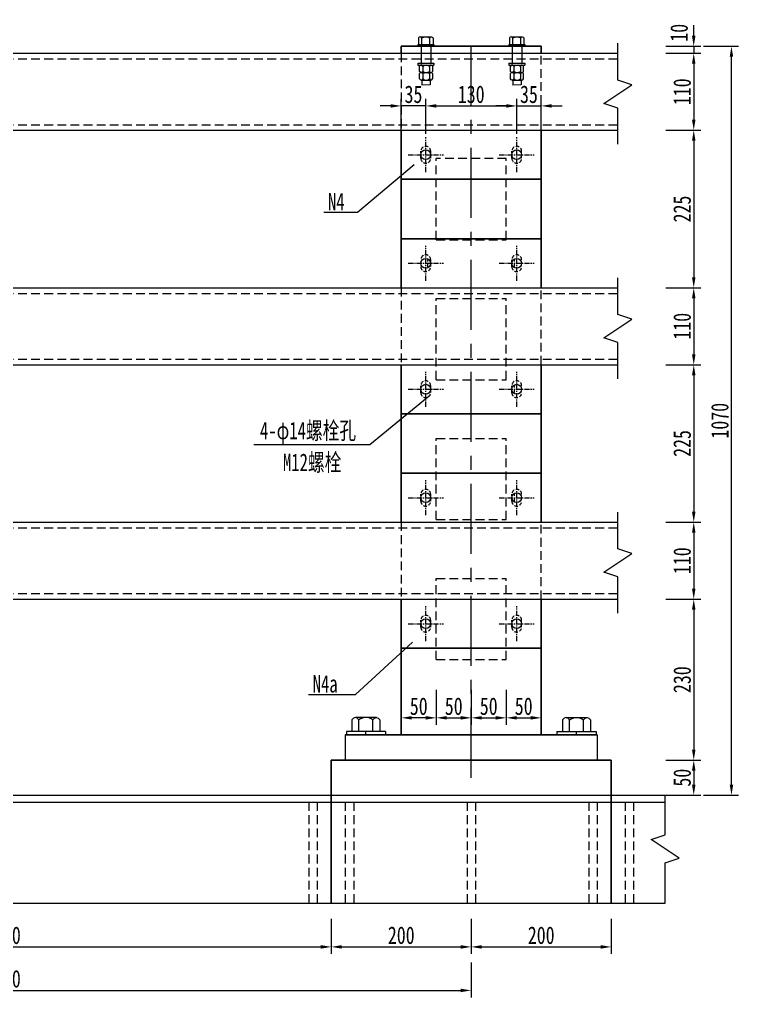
# Model space of a CAD drawing. Extents: x 98573 to 114325, y 0 to 100142.
# Drawn here: x 110762 to 111789, y 25283 to 26680 of the extents above; entities that cross this region are included whole.
import ezdxf

# ---------------------------------------------------------------- set-up
doc = ezdxf.new("R2010")
doc.units = 0
doc.header["$MEASUREMENT"] = 0
for name, pattern in [('CENTERX2', [4, 2.5, -0.5, 0.5, -0.5]), ('DASHED', [0.75, 0.5, -0.25]), ('DASHED2', [0.375, 0.25, -0.125])]:
    doc.linetypes.add(name, pattern=pattern)
doc.layers.get('0').update_dxf_attribs({"lineweight": 13})
doc.layers.get('Defpoints').update_dxf_attribs({"color": 9, "lineweight": 5})
for name, color, linetype, lineweight in [('dashed', 4, 'DASHED2', 5), ('中心线', 2, 'CENTERX2', 15), ('标注', 4, 'Continuous', 13), ('涪江 尺寸标注线', 4, 'Continuous', 13), ('涪江 钢板双线', 1, 'Continuous', 13), ('细线', 4, 'Continuous', 13), ('钢板单线', 6, 'Continuous', 25), ('钢板双线', 1, 'Continuous', 13)]:
    doc.layers.add(name, color=color, linetype=linetype, lineweight=lineweight)
doc.styles.get("Standard").update_dxf_attribs({"font": '仿宋_GB2312.ttf', "width": 0.75})
doc.dimstyles.new('0.1', dxfattribs={"dimscale": 0, "dimtxt": 2.5, "dimasz": 1.5, "dimexe": 1, "dimexo": 1, "dimgap": 0.4, "dimtad": 1, "dimdec": 1, "dimdsep": 46, "dimtxsty": 'Standard', "dimcen": 0.2, "dimclrd": 256, "dimclre": 256, "dimclrt": 256, "dimadec": 3, "dimazin": 2, "dimtfac": 1, "dimtdec": 1, "dimtmove": 2, "dimatfit": 3, "dimfxl": 4, "dimfxlon": 1, "dimtolj": 1, "dimtzin": 0, "dimlwd": -1, "dimlwe": -1, "dimarcsym": 0})

# ---------------------------------------------------------------- blocks, each defined once
blk = doc.blocks.new('m2')
at = {"layer": '钢板双线', "ltscale": 0.2}
for p, q in [((81098.7, 24802.8), (81096, 24802.8)), ((81098.7, 24802.8), (81098.7, 24780.1)), ((81074.4, 24797), (81067.4, 24797)), ((81122.7, 24798.2), (81098.7, 24798.2)), ((81074.5, 24785), (81067.5, 24785)), ((81098.7, 24780.1), (81096, 24780.1)), ((81122.7, 24784.2), (81098.7, 24784.2))]:
    blk.add_line(p, q, dxfattribs=at)
at = {"layer": '钢板双线'}
for p, q in [((81096, 24802.8), (81096, 24780.1)), ((81122.7, 24802.8), (81122.7, 24780.1)), ((81125.5, 24802.8), (81122.7, 24802.8)), ((81125.5, 24802.8), (81125.5, 24780.1)), ((81134.7, 24801.8), (81125.5, 24801.8)), ((81067.5, 24785), (81067.4, 24797)), ((81074.4, 24798), (81074.5, 24784)), ((81076.1, 24800.3), (81083.7, 24800.3)), ((81083.7, 24795.6), (81076.1, 24795.6)), ((81085.3, 24798), (81085.3, 24784)), ((81085.3, 24798), (81085.3, 24784)), ((81086.9, 24800.3), (81094.4, 24800.3)), ((81094.4, 24795.6), (81086.9, 24795.6)), ((81096, 24798), (81096.1, 24784)), ((81125.5, 24797.1), (81134.7, 24797.1)), ((81136.3, 24799.5), (81136.3, 24783.5)), ((81083.7, 24786.3), (81076.1, 24786.3)), ((81076.1, 24781.6), (81083.7, 24781.6)), ((81094.4, 24786.3), (81086.9, 24786.3)), ((81086.9, 24781.6), (81094.5, 24781.6)), ((81125.5, 24780.1), (81122.7, 24780.1)), ((81125.5, 24785.8), (81134.7, 24785.8)), ((81134.7, 24781.1), (81125.5, 24781.1))]:
    blk.add_line(p, q, dxfattribs=at)
for centre, major_axis, ratio, start_param, end_param in [((81121, 24799.5), (-15.4, 0), 0.341432, 2.680671, 3.602514), ((81089.8, 24791), (15.4, 0), 0.682865, 2.680671, 3.602514), ((81069.9, 24798), (15.4, 0), 0.341432, -0.460921, 0.460921), ((81100.6, 24791), (15.4, 0), 0.682865, 2.680671, 3.602514), ((81080.7, 24798), (15.4, 0), 0.341432, -0.460921, 0.460921), ((81089.8, 24784), (15.4, 0), 0.341432, 2.680671, 3.602514), ((81100.6, 24784), (15.4, 0), 0.341432, 2.680671, 3.602514)]:
    blk.add_ellipse(centre, major_axis=major_axis, ratio=ratio, start_param=start_param, end_param=end_param, dxfattribs=at)
at = {"layer": '钢板双线', "extrusion": (0, 0, -1)}
for centre, major_axis, ratio, start_param, end_param in [((81089.8, 24798), (-15.4, 0), 0.341432, -0.460921, 0.460921), ((81069.9, 24791), (-15.4, 0), 0.682865, 2.680671, 3.602514), ((81100.6, 24798), (-15.4, 0), 0.341432, -0.460921, 0.460921), ((81080.7, 24791), (-15.4, 0), 0.682865, 2.680671, 3.602514), ((81121, 24791.5), (15.4, 0), 0.829193, -0.460921, 0.460921), ((81069.9, 24784), (-15.4, 0), 0.341432, 2.680671, 3.602514), ((81080.7, 24784), (-15.4, 0), 0.341432, 2.680671, 3.602514), ((81121, 24783.5), (15.4, 0), 0.341432, -0.460921, 0.460921)]:
    blk.add_ellipse(centre, major_axis=major_axis, ratio=ratio, start_param=start_param, end_param=end_param, dxfattribs=at)
blk = doc.blocks.new('*D828')
at = {"layer": 'Defpoints', "color": 0, "transparency": 16777216}
for p in [(111307.1, 26557.1), (111307.1, 26332.3), (111342.1, 26332.3)]:
    blk.add_point(p, dxfattribs=at)
at = {"layer": '标注', "transparency": 16777216}
for p, q in [((111307.1, 26517.1), (111307.1, 26567.1)), ((111342.1, 26517.1), (111342.1, 26567.1))]:
    blk.add_line(p, q, dxfattribs=at)
at = {"layer": '标注', "color": 4, "transparency": 16777216}
for p, q in [((111292.1, 26557.1), (111277.1, 26557.1)), ((111342.1, 26557.1), (111307.1, 26557.1)), ((111357.1, 26557.1), (111372.1, 26557.1))]:
    blk.add_line(p, q, dxfattribs=at)
for points in [[(111292.1, 26559.6), (111292.1, 26554.6), (111307.1, 26557.1)], [(111357.1, 26559.6), (111357.1, 26554.6), (111342.1, 26557.1)]]:
    blk.add_solid(points, dxfattribs=at)
at = {"layer": '标注', "transparency": 16777216, "insert": (111324.6, 26573.6), "char_height": 25, "attachment_point": 5}
blk.add_mtext('\\A1;35', dxfattribs=at)
blk = doc.blocks.new('*D822')
at = {"layer": 'Defpoints', "color": 0, "transparency": 16777216}
for p in [(111472.1, 26557.1), (111342.1, 26332.3), (111472.1, 26332.3)]:
    blk.add_point(p, dxfattribs=at)
at = {"layer": '标注', "transparency": 16777216}
for p, q in [((111342.1, 26517.1), (111342.1, 26567.1)), ((111472.1, 26517.1), (111472.1, 26567.1))]:
    blk.add_line(p, q, dxfattribs=at)
at = {"layer": '标注', "color": 4, "transparency": 16777216}
blk.add_line((111357.1, 26557.1), (111457.1, 26557.1), dxfattribs=at)
for points in [[(111357.1, 26559.6), (111357.1, 26554.6), (111342.1, 26557.1)], [(111457.1, 26559.6), (111457.1, 26554.6), (111472.1, 26557.1)]]:
    blk.add_solid(points, dxfattribs=at)
at = {"layer": '标注', "transparency": 16777216, "insert": (111407.1, 26573.6), "char_height": 25, "attachment_point": 5}
blk.add_mtext('\\A1;130', dxfattribs=at)
blk = doc.blocks.new('*D829')
at = {"layer": 'Defpoints', "color": 0, "transparency": 16777216}
for p in [(111507.1, 26557.1), (111472.1, 26332.3), (111507.1, 26332.3)]:
    blk.add_point(p, dxfattribs=at)
at = {"layer": '标注', "transparency": 16777216}
for p, q in [((111472.1, 26517.1), (111472.1, 26567.1)), ((111507.1, 26517.1), (111507.1, 26567.1))]:
    blk.add_line(p, q, dxfattribs=at)
at = {"layer": '标注', "color": 4, "transparency": 16777216}
for p, q in [((111457.1, 26557.1), (111442.1, 26557.1)), ((111472.1, 26557.1), (111507.1, 26557.1)), ((111522.1, 26557.1), (111537.1, 26557.1))]:
    blk.add_line(p, q, dxfattribs=at)
for points in [[(111457.1, 26559.6), (111457.1, 26554.6), (111472.1, 26557.1)], [(111522.1, 26559.6), (111522.1, 26554.6), (111507.1, 26557.1)]]:
    blk.add_solid(points, dxfattribs=at)
at = {"layer": '标注', "transparency": 16777216, "insert": (111489.6, 26573.6), "char_height": 25, "attachment_point": 5}
blk.add_mtext('\\A1;35', dxfattribs=at)
blk = doc.blocks.new('*D823')
at = {"layer": 'Defpoints', "color": 0, "transparency": 16777216}
for p in [(111498.2, 26642.3), (111779, 26642.3), (111579.8, 25572.3)]:
    blk.add_point(p, dxfattribs=at)
at = {"layer": '标注', "transparency": 16777216}
for p, q in [((111739, 26642.3), (111789, 26642.3)), ((111739, 25572.3), (111789, 25572.3))]:
    blk.add_line(p, q, dxfattribs=at)
at = {"layer": '标注', "color": 4, "transparency": 16777216}
blk.add_line((111779, 25587.3), (111779, 26627.3), dxfattribs=at)
for points in [[(111776.5, 26627.3), (111781.5, 26627.3), (111779, 26642.3)], [(111776.5, 25587.3), (111781.5, 25587.3), (111779, 25572.3)]]:
    blk.add_solid(points, dxfattribs=at)
at = {"layer": '标注', "transparency": 16777216, "insert": (111762.5, 26107.3), "char_height": 25, "attachment_point": 5, "rotation": 90}
blk.add_mtext('\\A1;1070', dxfattribs=at)
blk = doc.blocks.new('*D824')
at = {"layer": 'Defpoints', "color": 0, "transparency": 16777216}
for p in [(111357.1, 25766), (111407.1, 25766), (111407.1, 25682.8)]:
    blk.add_point(p, dxfattribs=at)
at = {"layer": '标注', "transparency": 16777216}
for p, q in [((111357.1, 25722.8), (111357.1, 25672.8)), ((111407.1, 25722.8), (111407.1, 25672.8))]:
    blk.add_line(p, q, dxfattribs=at)
at = {"layer": '标注', "color": 4, "transparency": 16777216}
blk.add_line((111372.1, 25682.8), (111392.1, 25682.8), dxfattribs=at)
for points in [[(111372.1, 25685.3), (111372.1, 25680.3), (111357.1, 25682.8)], [(111392.1, 25685.3), (111392.1, 25680.3), (111407.1, 25682.8)]]:
    blk.add_solid(points, dxfattribs=at)
at = {"layer": '标注', "transparency": 16777216, "insert": (111382.1, 25699.3), "char_height": 25, "attachment_point": 5}
blk.add_mtext('\\A1;50', dxfattribs=at)
blk = doc.blocks.new('*D825')
at = {"layer": 'Defpoints', "color": 0, "transparency": 16777216}
for p in [(111307.1, 26633.6), (111357.1, 25766), (111307.1, 25682.8)]:
    blk.add_point(p, dxfattribs=at)
at = {"layer": '标注', "transparency": 16777216}
for p, q in [((111307.1, 25722.8), (111307.1, 25672.8)), ((111357.1, 25722.8), (111357.1, 25672.8))]:
    blk.add_line(p, q, dxfattribs=at)
at = {"layer": '标注', "color": 4, "transparency": 16777216}
blk.add_line((111342.1, 25682.8), (111322.1, 25682.8), dxfattribs=at)
for points in [[(111322.1, 25685.3), (111322.1, 25680.3), (111307.1, 25682.8)], [(111342.1, 25685.3), (111342.1, 25680.3), (111357.1, 25682.8)]]:
    blk.add_solid(points, dxfattribs=at)
at = {"layer": '标注', "transparency": 16777216, "insert": (111332.1, 25699.3), "char_height": 25, "attachment_point": 5}
blk.add_mtext('\\A1;50', dxfattribs=at)
blk = doc.blocks.new('*D826')
at = {"layer": 'Defpoints', "color": 0, "transparency": 16777216}
for p in [(111407.1, 25766), (111457.1, 25766), (111457.1, 25682.8)]:
    blk.add_point(p, dxfattribs=at)
at = {"layer": '标注', "transparency": 16777216}
for p, q in [((111407.1, 25722.8), (111407.1, 25672.8)), ((111457.1, 25722.8), (111457.1, 25672.8))]:
    blk.add_line(p, q, dxfattribs=at)
at = {"layer": '标注', "color": 4, "transparency": 16777216}
blk.add_line((111422.1, 25682.8), (111442.1, 25682.8), dxfattribs=at)
for points in [[(111422.1, 25685.3), (111422.1, 25680.3), (111407.1, 25682.8)], [(111442.1, 25685.3), (111442.1, 25680.3), (111457.1, 25682.8)]]:
    blk.add_solid(points, dxfattribs=at)
at = {"layer": '标注', "transparency": 16777216, "insert": (111432.1, 25699.3), "char_height": 25, "attachment_point": 5}
blk.add_mtext('\\A1;50', dxfattribs=at)
blk = doc.blocks.new('*D827')
at = {"layer": 'Defpoints', "color": 0, "transparency": 16777216}
for p in [(111457.1, 25766), (111507.1, 25766), (111507.1, 25682.8)]:
    blk.add_point(p, dxfattribs=at)
at = {"layer": '标注', "transparency": 16777216}
for p, q in [((111457.1, 25722.8), (111457.1, 25672.8)), ((111507.1, 25722.8), (111507.1, 25672.8))]:
    blk.add_line(p, q, dxfattribs=at)
at = {"layer": '标注', "color": 4, "transparency": 16777216}
blk.add_line((111472.1, 25682.8), (111492.1, 25682.8), dxfattribs=at)
for points in [[(111472.1, 25685.3), (111472.1, 25680.3), (111457.1, 25682.8)], [(111492.1, 25685.3), (111492.1, 25680.3), (111507.1, 25682.8)]]:
    blk.add_solid(points, dxfattribs=at)
at = {"layer": '标注', "transparency": 16777216, "insert": (111482.1, 25699.3), "char_height": 25, "attachment_point": 5}
blk.add_mtext('\\A1;50', dxfattribs=at)
blk = doc.blocks.new('ls')
at = {"color": 4}
blk.add_line((0, 0), (0, 5), dxfattribs=at)
at = {"layer": '涪江 钢板双线', "color": 4}
for p, q in [((-20, 21.6), (-20, 5)), ((-15, 25), (15, 25)), ((-10, 5), (-10, 21.6)), ((10, 5), (10, 21.6)), ((20, 21.6), (20, 5)), ((-28, 5), (28, 5)), ((-28, 5), (-28, 0)), ((-28, 0), (28, 0)), ((-18.7, 5), (18.7, 5)), ((-14, 5), (14, 5)), ((28, 5), (28, 0))]:
    blk.add_line(p, q, dxfattribs=at)
blk.add_ellipse((-15, -7.9), major_axis=(0, 32.9), ratio=0.341432, start_param=-0.460921, end_param=0.460921, dxfattribs=at)
at = {"layer": '涪江 钢板双线', "color": 4, "extrusion": (0, 0, -1)}
for centre, ratio in [((0, -7.9), 0.682865), ((15, -7.9), 0.341432)]:
    blk.add_ellipse(centre, major_axis=(0, 32.9), ratio=ratio, start_param=-0.460921, end_param=0.460921, dxfattribs=at)
blk = doc.blocks.new('*D830')
at = {"layer": 'Defpoints', "color": 0, "transparency": 16777216}
for p in [(111507.1, 26642.3), (111507.1, 26632.3), (111725.1, 26632.3)]:
    blk.add_point(p, dxfattribs=at)
at = {"layer": '标注', "color": 4, "transparency": 16777216}
for p, q in [((111725.1, 26657.3), (111725.1, 26672.3)), ((111725.1, 26642.3), (111725.1, 26632.3)), ((111725.1, 26617.3), (111725.1, 26602.3))]:
    blk.add_line(p, q, dxfattribs=at)
at = {"layer": '标注', "transparency": 16777216}
for p, q in [((111685.1, 26642.3), (111735.1, 26642.3)), ((111685.1, 26632.3), (111735.1, 26632.3))]:
    blk.add_line(p, q, dxfattribs=at)
at = {"layer": '标注', "color": 4, "transparency": 16777216}
for points in [[(111722.6, 26657.3), (111727.6, 26657.3), (111725.1, 26642.3)], [(111722.6, 26617.3), (111727.6, 26617.3), (111725.1, 26632.3)]]:
    blk.add_solid(points, dxfattribs=at)
at = {"layer": '标注', "transparency": 16777216, "insert": (111704.3, 26661.6), "char_height": 25, "attachment_point": 5, "rotation": 90}
blk.add_mtext('\\A1;10', dxfattribs=at)
blk = doc.blocks.new('*D831')
at = {"layer": 'Defpoints', "color": 0, "transparency": 16777216}
for p in [(111533.4, 26632.3), (111533.4, 26522.3), (111725.1, 26522.3)]:
    blk.add_point(p, dxfattribs=at)
at = {"layer": '标注', "transparency": 16777216}
for p, q in [((111685.1, 26632.3), (111735.1, 26632.3)), ((111685.1, 26522.3), (111735.1, 26522.3))]:
    blk.add_line(p, q, dxfattribs=at)
at = {"layer": '标注', "color": 4, "transparency": 16777216}
blk.add_line((111725.1, 26617.3), (111725.1, 26537.3), dxfattribs=at)
for points in [[(111722.6, 26617.3), (111727.6, 26617.3), (111725.1, 26632.3)], [(111722.6, 26537.3), (111727.6, 26537.3), (111725.1, 26522.3)]]:
    blk.add_solid(points, dxfattribs=at)
at = {"layer": '标注', "transparency": 16777216, "insert": (111708.6, 26577.3), "char_height": 25, "attachment_point": 5, "rotation": 90}
blk.add_mtext('\\A1;110', dxfattribs=at)
blk = doc.blocks.new('*D832')
at = {"layer": 'Defpoints', "color": 0, "transparency": 16777216}
for p in [(111578.3, 26522.3), (111558.4, 26297.3), (111725.1, 26297.3)]:
    blk.add_point(p, dxfattribs=at)
at = {"layer": '标注', "transparency": 16777216}
for p, q in [((111685.1, 26522.3), (111735.1, 26522.3)), ((111685.1, 26297.3), (111735.1, 26297.3))]:
    blk.add_line(p, q, dxfattribs=at)
at = {"layer": '标注', "color": 4, "transparency": 16777216}
blk.add_line((111725.1, 26507.3), (111725.1, 26312.3), dxfattribs=at)
for points in [[(111722.6, 26507.3), (111727.6, 26507.3), (111725.1, 26522.3)], [(111722.6, 26312.3), (111727.6, 26312.3), (111725.1, 26297.3)]]:
    blk.add_solid(points, dxfattribs=at)
at = {"layer": '标注', "transparency": 16777216, "insert": (111708.6, 26409.8), "char_height": 25, "attachment_point": 5, "rotation": 90}
blk.add_mtext('\\A1;225', dxfattribs=at)
blk = doc.blocks.new('*D833')
at = {"layer": 'Defpoints', "color": 0, "transparency": 16777216}
for p in [(111558.4, 26297.3), (111558.4, 26187.3), (111725.1, 26187.3)]:
    blk.add_point(p, dxfattribs=at)
at = {"layer": '标注', "transparency": 16777216}
for p, q in [((111685.1, 26297.3), (111735.1, 26297.3)), ((111685.1, 26187.3), (111735.1, 26187.3))]:
    blk.add_line(p, q, dxfattribs=at)
at = {"layer": '标注', "color": 4, "transparency": 16777216}
blk.add_line((111725.1, 26282.3), (111725.1, 26202.3), dxfattribs=at)
for points in [[(111722.6, 26282.3), (111727.6, 26282.3), (111725.1, 26297.3)], [(111722.6, 26202.3), (111727.6, 26202.3), (111725.1, 26187.3)]]:
    blk.add_solid(points, dxfattribs=at)
at = {"layer": '标注', "transparency": 16777216, "insert": (111708.6, 26242.3), "char_height": 25, "attachment_point": 5, "rotation": 90}
blk.add_mtext('\\A1;110', dxfattribs=at)
blk = doc.blocks.new('*D834')
at = {"layer": 'Defpoints', "color": 0, "transparency": 16777216}
for p in [(111576.5, 26187.3), (111576.5, 25962.3), (111725.1, 25962.3)]:
    blk.add_point(p, dxfattribs=at)
at = {"layer": '标注', "transparency": 16777216}
for p, q in [((111685.1, 26187.3), (111735.1, 26187.3)), ((111685.1, 25962.3), (111735.1, 25962.3))]:
    blk.add_line(p, q, dxfattribs=at)
at = {"layer": '标注', "color": 4, "transparency": 16777216}
blk.add_line((111725.1, 26172.3), (111725.1, 25977.3), dxfattribs=at)
for points in [[(111722.6, 26172.3), (111727.6, 26172.3), (111725.1, 26187.3)], [(111722.6, 25977.3), (111727.6, 25977.3), (111725.1, 25962.3)]]:
    blk.add_solid(points, dxfattribs=at)
at = {"layer": '标注', "transparency": 16777216, "insert": (111708.6, 26074.8), "char_height": 25, "attachment_point": 5, "rotation": 90}
blk.add_mtext('\\A1;225', dxfattribs=at)
blk = doc.blocks.new('*D835')
at = {"layer": 'Defpoints', "color": 0, "transparency": 16777216}
for p in [(111576.5, 25962.3), (111576.5, 25852.3), (111725.1, 25852.3)]:
    blk.add_point(p, dxfattribs=at)
at = {"layer": '标注', "transparency": 16777216}
for p, q in [((111685.1, 25962.3), (111735.1, 25962.3)), ((111685.1, 25852.3), (111735.1, 25852.3))]:
    blk.add_line(p, q, dxfattribs=at)
at = {"layer": '标注', "color": 4, "transparency": 16777216}
blk.add_line((111725.1, 25947.3), (111725.1, 25867.3), dxfattribs=at)
for points in [[(111722.6, 25947.3), (111727.6, 25947.3), (111725.1, 25962.3)], [(111722.6, 25867.3), (111727.6, 25867.3), (111725.1, 25852.3)]]:
    blk.add_solid(points, dxfattribs=at)
at = {"layer": '标注', "transparency": 16777216, "insert": (111708.6, 25907.3), "char_height": 25, "attachment_point": 5, "rotation": 90}
blk.add_mtext('\\A1;110', dxfattribs=at)
blk = doc.blocks.new('*D836')
at = {"layer": 'Defpoints', "color": 0, "transparency": 16777216}
for p in [(111576.5, 25852.3), (111507.1, 25622.3), (111725.1, 25622.3)]:
    blk.add_point(p, dxfattribs=at)
at = {"layer": '标注', "transparency": 16777216}
for p, q in [((111685.1, 25852.3), (111735.1, 25852.3)), ((111685.1, 25622.3), (111735.1, 25622.3))]:
    blk.add_line(p, q, dxfattribs=at)
at = {"layer": '标注', "color": 4, "transparency": 16777216}
blk.add_line((111725.1, 25837.3), (111725.1, 25637.3), dxfattribs=at)
for points in [[(111722.6, 25837.3), (111727.6, 25837.3), (111725.1, 25852.3)], [(111722.6, 25637.3), (111727.6, 25637.3), (111725.1, 25622.3)]]:
    blk.add_solid(points, dxfattribs=at)
at = {"layer": '标注', "transparency": 16777216, "insert": (111708.6, 25737.3), "char_height": 25, "attachment_point": 5, "rotation": 90}
blk.add_mtext('\\A1;230', dxfattribs=at)
blk = doc.blocks.new('*D837')
at = {"layer": 'Defpoints', "color": 0, "transparency": 16777216}
for p in [(111607.1, 25622.3), (111607.1, 25572.3), (111725.1, 25572.3)]:
    blk.add_point(p, dxfattribs=at)
at = {"layer": '标注', "transparency": 16777216}
for p, q in [((111685.1, 25622.3), (111735.1, 25622.3)), ((111685.1, 25572.3), (111735.1, 25572.3))]:
    blk.add_line(p, q, dxfattribs=at)
at = {"layer": '标注', "color": 4, "transparency": 16777216}
blk.add_line((111725.1, 25607.3), (111725.1, 25587.3), dxfattribs=at)
for points in [[(111722.6, 25607.3), (111727.6, 25607.3), (111725.1, 25622.3)], [(111722.6, 25587.3), (111727.6, 25587.3), (111725.1, 25572.3)]]:
    blk.add_solid(points, dxfattribs=at)
at = {"layer": '标注', "transparency": 16777216, "insert": (111708.6, 25597.3), "char_height": 25, "attachment_point": 5, "rotation": 90}
blk.add_mtext('\\A1;50', dxfattribs=at)
blk = doc.blocks.new('*D846')
at = {"layer": 'Defpoints', "color": 0, "transparency": 16777216}
for p in [(111407.1, 25597.2), (110068.7, 25585.3), (111407.1, 25293.3)]:
    blk.add_point(p, dxfattribs=at)
at = {"layer": '标注', "transparency": 16777216}
for p, q in [((110068.7, 25333.3), (110068.7, 25283.3)), ((111407.1, 25333.3), (111407.1, 25283.3))]:
    blk.add_line(p, q, dxfattribs=at)
at = {"layer": '标注', "color": 4, "transparency": 16777216}
blk.add_line((110083.7, 25293.3), (111392.1, 25293.3), dxfattribs=at)
for points in [[(110083.7, 25295.8), (110083.7, 25290.8), (110068.7, 25293.3)], [(111392.1, 25295.8), (111392.1, 25290.8), (111407.1, 25293.3)]]:
    blk.add_solid(points, dxfattribs=at)
at = {"layer": '标注', "transparency": 16777216, "insert": (110737.9, 25309.8), "char_height": 25, "attachment_point": 5}
blk.add_mtext('\\A1;1500', dxfattribs=at)
blk = doc.blocks.new('*D847')
at = {"layer": 'Defpoints', "color": 0, "transparency": 16777216}
for p in [(110268.7, 25622.3), (111207.1, 25622.3), (111207.1, 25355.5)]:
    blk.add_point(p, dxfattribs=at)
at = {"layer": '标注', "transparency": 16777216}
for p, q in [((110268.7, 25395.5), (110268.7, 25345.5)), ((111207.1, 25395.5), (111207.1, 25345.5))]:
    blk.add_line(p, q, dxfattribs=at)
at = {"layer": '标注', "color": 4, "transparency": 16777216}
blk.add_line((110283.7, 25355.5), (111192.1, 25355.5), dxfattribs=at)
for points in [[(110283.7, 25358), (110283.7, 25353), (110268.7, 25355.5)], [(111192.1, 25358), (111192.1, 25353), (111207.1, 25355.5)]]:
    blk.add_solid(points, dxfattribs=at)
at = {"layer": '标注', "transparency": 16777216, "insert": (110737.9, 25372), "char_height": 25, "attachment_point": 5}
blk.add_mtext('\\A1;1100', dxfattribs=at)
blk = doc.blocks.new('*D848')
at = {"layer": 'Defpoints', "color": 0, "transparency": 16777216}
for p in [(111207.1, 25622.3), (111407.1, 25622.3), (111407.1, 25355.5)]:
    blk.add_point(p, dxfattribs=at)
at = {"layer": '标注', "transparency": 16777216}
for p, q in [((111207.1, 25395.5), (111207.1, 25345.5)), ((111407.1, 25395.5), (111407.1, 25345.5))]:
    blk.add_line(p, q, dxfattribs=at)
at = {"layer": '标注', "color": 4, "transparency": 16777216}
blk.add_line((111222.1, 25355.5), (111392.1, 25355.5), dxfattribs=at)
for points in [[(111222.1, 25358), (111222.1, 25353), (111207.1, 25355.5)], [(111392.1, 25358), (111392.1, 25353), (111407.1, 25355.5)]]:
    blk.add_solid(points, dxfattribs=at)
at = {"layer": '标注', "transparency": 16777216, "insert": (111307.1, 25372), "char_height": 25, "attachment_point": 5}
blk.add_mtext('\\A1;200', dxfattribs=at)
blk = doc.blocks.new('*D849')
at = {"layer": 'Defpoints', "color": 0, "transparency": 16777216}
for p in [(111407.1, 25597.2), (111607.1, 25597.3), (111607.1, 25355.5)]:
    blk.add_point(p, dxfattribs=at)
at = {"layer": '标注', "transparency": 16777216}
for p, q in [((111407.1, 25395.5), (111407.1, 25345.5)), ((111607.1, 25395.5), (111607.1, 25345.5))]:
    blk.add_line(p, q, dxfattribs=at)
at = {"layer": '标注', "color": 4, "transparency": 16777216}
blk.add_line((111422.1, 25355.5), (111592.1, 25355.5), dxfattribs=at)
for points in [[(111422.1, 25358), (111422.1, 25353), (111407.1, 25355.5)], [(111592.1, 25358), (111592.1, 25353), (111607.1, 25355.5)]]:
    blk.add_solid(points, dxfattribs=at)
at = {"layer": '标注', "transparency": 16777216, "insert": (111507.1, 25372), "char_height": 25, "attachment_point": 5}
blk.add_mtext('\\A1;200', dxfattribs=at)

msp = doc.modelspace()

# ---------------------------------------------------------------- linework, layer by layer
at = {"color": 1}
for p, q in [((111227.14704, 25658.31572), (111227.14704, 25622.31572)), ((111587.2118, 25658.31572), (111587.17647, 25622.31572)), ((109781.53511, 25572.31572), (111684.31334, 25572.31572)), ((109781.53511, 25562.31572), (111684.31334, 25562.31572)), ((109781.53511, 25417.95758), (111684.31334, 25417.95758))]:
    msp.add_line(p, q, dxfattribs=at)
for centre in [(111342.14704, 26487.31572), (111472.14704, 26487.31572), (111342.14704, 26332.31572), (111472.14704, 26332.31572), (111342.14704, 26152.31572), (111472.14704, 26152.31572), (111342.14704, 25997.31572), (111472.14704, 25997.31572), (111342.14704, 25817.31572), (111472.14704, 25817.31572)]:
    msp.add_circle(centre, 7)
at = {"layer": 'dashed', "ltscale": 50}
for p, q in [((111307.14704, 26632.31572), (111307.14704, 26522.31572)), ((111507.14704, 26522.31572), (111507.14704, 26632.31572)), ((109859.43032, 26624.31572), (111616.41814, 26624.31572)), ((109859.43032, 26530.31572), (111616.41814, 26530.31572)), ((111357.14704, 26365.95966), (111357.14704, 26481.78569)), ((111457.14704, 26481.78569), (111357.14704, 26481.78569)), ((111457.14704, 26365.95966), (111457.14704, 26481.78569)), ((111357.14704, 26365.95966), (111457.14704, 26365.95966)), ((111307.14704, 26297.31572), (111307.14704, 26187.31572)), ((111507.14704, 26187.31572), (111507.14704, 26297.31572)), ((109859.43032, 26289.31572), (111616.41814, 26289.31572)), ((111357.14704, 26165.95966), (111357.14704, 26281.78569)), ((111357.14704, 26281.78569), (111457.14704, 26281.78569)), ((111457.14704, 26165.95966), (111457.14704, 26281.78569)), ((109859.43032, 26195.31572), (111616.41814, 26195.31572)), ((111357.14704, 26165.95966), (111457.14704, 26165.95966)), ((111357.14704, 25965.95966), (111357.14704, 26081.78569)), ((111357.14704, 26081.78569), (111457.14704, 26081.78569)), ((111457.14704, 25965.95966), (111457.14704, 26081.78569)), ((111307.14704, 25962.31572), (111307.14704, 25852.31572)), ((111357.14704, 25965.95966), (111457.14704, 25965.95966)), ((111507.14704, 25852.31572), (111507.14704, 25962.31572)), ((109859.43032, 25954.31572), (111616.41814, 25954.31572)), ((111357.14704, 25765.95966), (111357.14704, 25881.78569)), ((111357.14704, 25881.78569), (111457.14704, 25881.78569)), ((111457.14704, 25765.95966), (111457.14704, 25881.78569)), ((109859.43032, 25860.31572), (111616.41814, 25860.31572)), ((111357.14704, 25765.95966), (111457.14704, 25765.95966))]:
    msp.add_line(p, q, dxfattribs=at)
at = {"layer": 'dashed', "ltscale": 20}
for p, q in [((111335.14704, 26482.31572), (111335.14704, 26492.31572)), ((111349.14704, 26482.43028), (111349.14704, 26492.43028)), ((111465.14704, 26482.31572), (111465.14704, 26492.31572)), ((111479.14704, 26482.43028), (111479.14704, 26492.43028)), ((111349.14704, 26327.43028), (111349.14704, 26337.43028)), ((111469.14704, 26327.43028), (111469.14704, 26337.43028)), ((111345.14704, 26327.31572), (111345.14704, 26337.31572)), ((111465.14704, 26327.31572), (111465.14704, 26337.31572)), ((111335.14704, 26147.31572), (111335.14704, 26157.31572)), ((111349.14704, 26147.43028), (111349.14704, 26157.43028)), ((111465.14704, 26147.31572), (111465.14704, 26157.31572)), ((111469.14704, 26147.43028), (111469.14704, 26157.43028)), ((111335.14704, 25992.31572), (111335.14704, 26002.31572)), ((111349.14704, 25992.43028), (111349.14704, 26002.43028)), ((111465.14704, 25992.31572), (111465.14704, 26002.31572)), ((111469.14704, 25992.43028), (111469.14704, 26002.43028)), ((111335.14704, 25812.31572), (111335.14704, 25822.31572)), ((111349.14704, 25812.43028), (111349.14704, 25822.43028)), ((111465.14704, 25812.31572), (111465.14704, 25822.31572)), ((111479.14704, 25812.43028), (111479.14704, 25822.43028))]:
    msp.add_line(p, q, dxfattribs=at)
at = {"layer": 'dashed', "linetype": 'DASHED2', "ltscale": 50}
for p, q in [((111175.14704, 25562.31572), (111175.14704, 25417.95758)), ((111187.14704, 25562.31572), (111187.14704, 25417.95758)), ((111227.14704, 25562.31572), (111227.14704, 25417.95758)), ((111239.14704, 25562.31572), (111239.14704, 25417.95758)), ((111401.14704, 25562.31572), (111401.14704, 25417.95758)), ((111413.14704, 25562.31572), (111413.14704, 25417.95758)), ((111575.14704, 25562.31572), (111575.14704, 25417.95758)), ((111587.14704, 25562.31572), (111587.14704, 25417.95758)), ((111627.14704, 25562.31572), (111627.14704, 25417.95758)), ((111639.14704, 25562.31572), (111639.14704, 25417.95758))]:
    msp.add_line(p, q, dxfattribs=at)
at = {"layer": 'dashed', "ltscale": 20}
for centre, start, end in [((111342.14704, 26492.31572), 0, 180), ((111472.14704, 26492.31572), 0, 180), ((111342.14704, 26482.31572), 180, 0), ((111472.14704, 26482.31572), 180, 0), ((111342.14704, 26337.31572), 0, 180), ((111472.14704, 26337.31572), 0, 180), ((111342.14704, 26327.31572), 180, 0), ((111472.14704, 26327.31572), 180, 0), ((111342.14704, 26157.31572), 0, 180), ((111472.14704, 26157.31572), 0, 180), ((111342.14704, 26147.31572), 180, 0), ((111472.14704, 26147.31572), 180, 0), ((111342.14704, 26002.31572), 0, 180), ((111472.14704, 26002.31572), 0, 180), ((111342.14704, 25992.31572), 180, 0), ((111472.14704, 25992.31572), 180, 0), ((111342.14704, 25822.31572), 0, 180), ((111472.14704, 25822.31572), 0, 180), ((111342.14704, 25812.31572), 180, 0), ((111472.14704, 25812.31572), 180, 0)]:
    msp.add_arc(centre, 7, start, end, dxfattribs=at)
at = {"layer": '中心线', "ltscale": 40}
msp.add_line((111407.14704, 25597.20759), (111407.14704, 26642.31572), dxfattribs=at)
at = {"layer": '中心线', "ltscale": 3}
for p, q in [((111342.14704, 26462.36222), (111342.14704, 26512.26922)), ((111472.14704, 26462.36222), (111472.14704, 26512.26922)), ((111317.04134, 26487.31572), (111367.25274, 26487.31572)), ((111447.04134, 26487.31572), (111497.25274, 26487.31572)), ((111342.14704, 26307.36222), (111342.14704, 26357.26922)), ((111472.14704, 26307.36222), (111472.14704, 26357.26922)), ((111317.04134, 26332.31572), (111367.25274, 26332.31572)), ((111447.04134, 26332.31572), (111497.25274, 26332.31572)), ((111342.14704, 26127.36222), (111342.14704, 26177.26922)), ((111472.14704, 26127.36222), (111472.14704, 26177.26922)), ((111317.04134, 26152.31572), (111367.25274, 26152.31572)), ((111447.04134, 26152.31572), (111497.25274, 26152.31572)), ((111342.14704, 25972.36222), (111342.14704, 26022.26922)), ((111472.14704, 25972.36222), (111472.14704, 26022.26922)), ((111317.04134, 25997.31572), (111367.25274, 25997.31572)), ((111447.04134, 25997.31572), (111497.25274, 25997.31572)), ((111342.14704, 25792.36222), (111342.14704, 25842.26922)), ((111472.14704, 25792.36222), (111472.14704, 25842.26922)), ((111317.04134, 25817.31572), (111367.25274, 25817.31572)), ((111447.04134, 25817.31572), (111497.25274, 25817.31572))]:
    msp.add_line(p, q, dxfattribs=at)
at = {"layer": '涪江 尺寸标注线'}
for points in [[(111616.41814, 26502.38696), (111616.41814, 26554.10341), (111596.41772, 26560.77009), (111636.41856, 26587.43674), (111616.41814, 26594.10341), (111616.41814, 26646.5536)], [(111616.41814, 26167.38696), (111616.41814, 26219.10341), (111596.41772, 26225.77009), (111636.41856, 26252.43674), (111616.41814, 26259.10341), (111616.41814, 26311.5536)], [(111616.41814, 25832.38696), (111616.41814, 25884.10341), (111596.41772, 25890.77009), (111636.41856, 25917.43674), (111616.41814, 25924.10341), (111616.41814, 25976.5536)], [(111684.31334, 25417.95758), (111684.31334, 25475.47721), (111704.31375, 25482.14389), (111664.31292, 25508.81055), (111684.31334, 25515.47721), (111684.31334, 25572.31572)]]:
    msp.add_lwpolyline(points, dxfattribs=at)
at = {"layer": '细线', "ltscale": 100}
for p, q in [((111244.42249, 26405.10568), (111325.62956, 26473.29599)), ((111241.86988, 25716.13669), (111323.07695, 25790.95942))]:
    msp.add_line(p, q, dxfattribs=at)
at = {"layer": '细线', "ltscale": 100, "extrusion": (0, 0, -1)}
for p, q in [((111196.50873, 26405.10568), (111244.42249, 26405.10568)), ((111174.69941, 25716.13669), (111241.86988, 25716.13669))]:
    msp.add_line(p, q, dxfattribs=at)
at = {"layer": '细线'}
for p, q in [((111347.10155, 26142.46361), (111262.19318, 26072.71752)), ((111262.19318, 26072.71752), (111096.20475, 26072.71752))]:
    msp.add_line(p, q, dxfattribs=at)
at = {"layer": '钢板单线', "color": 1}
for p, q in [((111307.14704, 26642.31572), (111507.14704, 26642.31572)), ((111307.14704, 26642.31572), (111307.14704, 26632.31572)), ((111507.14704, 26642.31572), (111507.14704, 26632.31572)), ((111307.14704, 26522.31572), (111307.14704, 26297.31572)), ((111507.14704, 26522.31572), (111507.14704, 26297.31572)), ((111307.14704, 26452.31572), (111507.14704, 26452.31572)), ((111307.14704, 26367.31572), (111507.14704, 26367.31572)), ((111307.14704, 26187.31572), (111307.14704, 25962.31572)), ((111507.14704, 26187.31572), (111507.14704, 25962.31572)), ((111307.14704, 26117.31572), (111507.14704, 26117.31572)), ((111307.14704, 26032.31572), (111507.14704, 26032.31572)), ((111307.14704, 25852.31572), (111307.14704, 25658.31572)), ((111507.14704, 25852.31572), (111507.14704, 25658.31572)), ((111307.14704, 25782.31572), (111507.14704, 25782.31572)), ((111227.14704, 25658.31572), (111587.2118, 25658.31572)), ((111207.14704, 25622.31572), (111607.14704, 25622.31572)), ((111207.14704, 25622.31572), (111207.14704, 25572.31572)), ((111607.14704, 25622.31572), (111607.14704, 25572.31572))]:
    msp.add_line(p, q, dxfattribs=at)
at = {"layer": '钢板单线'}
for p, q in [((111207.14704, 25572.31572), (111207.14704, 25417.95758)), ((111607.14704, 25572.31572), (111607.14704, 25417.95758))]:
    msp.add_line(p, q, dxfattribs=at)
at = {"layer": '钢板双线'}
for p, q in [((109859.43032, 26632.31572), (111616.41814, 26632.31572)), ((109859.43032, 26522.31572), (111616.41814, 26522.31572)), ((109859.43032, 26297.31572), (111616.41814, 26297.31572)), ((109859.43032, 26187.31572), (111616.41814, 26187.31572)), ((109859.43032, 25962.31572), (111616.41814, 25962.31572)), ((109859.43032, 25852.31572), (111616.41814, 25852.31572))]:
    msp.add_line(p, q, dxfattribs=at)

# ---------------------------------------------------------------- block references
at = {"color": 3, "xscale": -1}
msp.add_blockref('ls', (111256.63913, 25658.31572), dxfattribs=at)
at = {"color": 3}
msp.add_blockref('ls', (111557.65496, 25658.31572), dxfattribs=at)
at = {"layer": '标注', "linetype": 'DASHED', "rotation": 90}
for p in [(136133.60823, -54480.43298), (136263.60823, -54480.43298)]:
    msp.add_blockref('m2', p, dxfattribs=at)

# ---------------------------------------------------------------- texts
at = {"layer": '标注', "width": 0.7}
for s, p in [('N4', (111202.33877, 26407.90447)), ('4-φ14螺栓孔', (111105.23042, 26080.86468)), ('M12螺栓', (111138.06603, 26035.4475)), ('N4a', (111180.52945, 25718.93548))]:
    msp.add_text(s, height=25, dxfattribs=at).set_placement(p)

# ---------------------------------------------------------------- dimensions: what is measured, and where the dimension line sits
at = {"layer": '标注'}
dim = msp.add_linear_dim(base=(111725.05074, 26632.31572), p1=(111507.14704, 26642.31572), p2=(111507.14704, 26632.31572), angle=90, dimstyle='0.1', override={"dimscale": 10, "dimclrd": 4}, dxfattribs=at)
dim.commit()
dim.dimension.update_dxf_attribs({"geometry": '*D830', "text_midpoint": (111704.31698, 26661.56753), "dimtype": 160})
for base, p1, p2, picture, middle in [((111307.14704, 25682.81798), (111357.14704, 25765.95966), (111307.14704, 26633.6476), '*D825', (111332.14704, 25699.31798)), ((111307.14704, 26557.07493), (111342.14704, 26332.31572), (111307.14704, 26332.31572), '*D828', (111324.64704, 26573.57493)), ((111472.14704, 26557.07493), (111342.14704, 26332.31572), (111472.14704, 26332.31572), '*D822', (111407.14704, 26573.57493)), ((111507.14704, 26557.07493), (111472.14704, 26332.31572), (111507.14704, 26332.31572), '*D829', (111489.64704, 26573.57493)), ((111407.14704, 25682.81798), (111357.14704, 25765.95966), (111407.14704, 25765.95966), '*D824', (111382.14704, 25699.31798)), ((111457.14704, 25682.81798), (111407.14704, 25765.95966), (111457.14704, 25765.95966), '*D826', (111432.14704, 25699.31798)), ((111507.14704, 25682.81798), (111457.14704, 25765.95966), (111507.14704, 25765.95966), '*D827', (111482.14704, 25699.31798)), ((111407.14704, 25355.5408), (111207.14704, 25622.31572), (111407.14704, 25622.31572), '*D848', (111307.14704, 25372.0408)), ((111607.14704, 25355.5408), (111407.14704, 25597.20759), (111607.14704, 25597.31572), '*D849', (111507.14704, 25372.0408))]:
    dim = msp.add_linear_dim(base=base, p1=p1, p2=p2, dimstyle='0.1', override={"dimscale": 10, "dimclrd": 4}, dxfattribs=at)
    dim.commit()
    dim.dimension.update_dxf_attribs({"geometry": picture, "text_midpoint": middle})
for base, p1, p2, picture, middle in [((111778.98658, 26642.31572), (111579.78811, 25572.31572), (111498.19558, 26642.31572), '*D823', (111762.48658, 26107.31572)), ((111725.05074, 26522.31572), (111533.36951, 26632.31572), (111533.36951, 26522.31572), '*D831', (111708.55074, 26577.31572)), ((111725.05074, 26297.31572), (111578.25361, 26522.31572), (111558.35119, 26297.31572), '*D832', (111708.55074, 26409.81572)), ((111725.05074, 26187.31572), (111558.35119, 26297.31572), (111558.35119, 26187.31572), '*D833', (111708.55074, 26242.31572)), ((111725.05074, 25962.31572), (111576.5353, 26187.31572), (111576.5353, 25962.31572), '*D834', (111708.55074, 26074.81572)), ((111725.05074, 25852.31572), (111576.5353, 25962.31572), (111576.5353, 25852.31572), '*D835', (111708.55074, 25907.31572)), ((111725.05074, 25622.31572), (111576.5353, 25852.31572), (111507.14704, 25622.31572), '*D836', (111708.55074, 25737.31572)), ((111725.05074, 25572.31572), (111607.14704, 25622.31572), (111607.14704, 25572.31572), '*D837', (111708.55074, 25597.31572))]:
    dim = msp.add_linear_dim(base=base, p1=p1, p2=p2, angle=90, dimstyle='0.1', override={"dimscale": 10, "dimclrd": 4}, dxfattribs=at)
    dim.commit()
    dim.dimension.update_dxf_attribs({"geometry": picture, "text_midpoint": middle})
for base, p1, p2, text, picture, middle in [((111207.14704, 25355.5408), (110268.70141, 25622.31572), (111207.14704, 25622.31572), '1100', '*D847', (110737.92423, 25372.0408)), ((111407.14704, 25293.28782), (110068.70141, 25585.28498), (111407.14704, 25597.20759), '1500', '*D846', (110737.92423, 25309.78782))]:
    dim = msp.add_linear_dim(base=base, p1=p1, p2=p2, text=text, dimstyle='0.1', override={"dimscale": 10, "dimclrd": 4}, dxfattribs=at)
    dim.commit()
    dim.dimension.update_dxf_attribs({"geometry": picture, "text_midpoint": middle})

doc.saveas('drawing.dxf')
